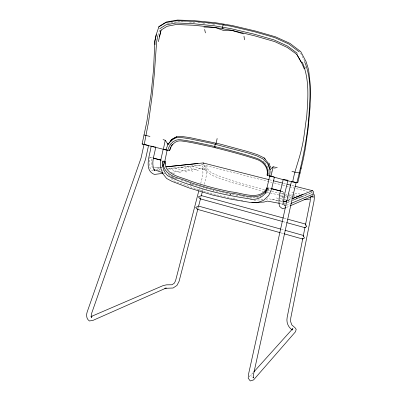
<?xml version="1.0" encoding="UTF-8"?>
<svg xmlns="http://www.w3.org/2000/svg" width="401" height="401" viewBox="0 0 401 401"><rect width="100%" height="100%" fill="white"/><g stroke="black" fill="none" stroke-linecap="round" stroke-linejoin="round"><path stroke-width="0.3" stroke-dasharray="2 1.5" d="M268.71 174.796L268.891 169.934L266.73 164.791M270.991 173.052L271.101 170.144M198.961 190.274L199.898 186.655M200.675 183.638C201.798 178.595 204.264 172.981 201.999 167.904L203.137 169.122L201.934 168.445L171.077 172.34M197.944 208.63L198.415 206.811M200.776 197.723L201.091 196.51M202.505 191.056L203.452 187.417M204.234 184.39C205.422 178.53 209.853 168.505 202.726 164.786L167.608 168.706M157.909 35.378L159.778 29.564M266.409 193.242L268.84 188.044L270.65 188.515M267.607 190.35L269.171 188.004L270.379 188.315M169.703 144.46L170.355 143.598M171.653 141.869L172.625 140.566M229.623 195.503L230.59 194.229L251.026 197.658L256.224 197.909L261.136 196.129M212.741 191.663L213.748 190.415L230.59 194.229L231.026 195.302M189.397 184.696L190.465 183.483L197.437 185.658M253.001 372.84L249.442 376.444L251.878 375.948M171.889 178.024L172.991 176.851L173.608 177.944M286.484 207.432L289.868 205.969M286.494 205.342L290.509 203.658M287.818 202.435L290.655 201.287M291.788 200.826L312.033 192.625L312.875 193.422M284.259 203.613L281.382 204.771L283.076 204.289M284.835 203.377L286.56 202.685M287.136 202.45L290.585 201.061M292.885 200.134L312.033 192.625L310.86 192.33M287.978 200.345L291.472 198.966M288.354 200.159L291.191 199.046M312.103 197.934L313.843 197.422M265.983 199.362L268.374 198.721L277.923 200.5M273.647 168.62L275.457 168.139M167.417 23.469L178.094 21.614L185.207 21.89M159.763 167.503L156.28 167.889A12.356 5.439 -75.9 0 1 154.325 166.986M160.345 167.438L162.084 167.242M155.894 170.014L160.495 169.503M157.728 170.225L160.205 169.949M167.633 169.107L201.061 165.322L202.63 166.225L203.558 168.761L208.56 172.841L211.663 175.087L215.227 176.696L230.014 182.019L263.121 191.372M161.809 167.307L156.28 167.889L160.27 169.317M262.911 199.753L253.923 200.204L252.715 199.964M189.402 22.05L194.821 22.261M268.079 187.914L269.171 188.004M197.899 22.566L199.743 22.747M202.821 23.052L205.282 23.298M207.743 23.544L210.204 23.784M212.665 24.03L215.126 24.276M289.347 195.182L295.933 196.264M299.527 196.851L303.126 197.442M291.672 197.583L283.838 196.134M295.868 198.279L299.467 198.871M153.393 170.716A13.484 5.98 -75.8 0 1 149.879 157.428L152.666 157.904M291.793 192.55L294.244 192.996M294.86 193.107L300.991 194.224M304.67 194.891L305.893 195.117M288.209 193.813L292.409 194.58M293.011 194.691L297.211 195.457M300.81 196.114L302.61 196.445M284.454 195.137L291.813 196.485M292.429 196.6L294.269 196.936M297.336 197.498L299.176 197.838M280.525 196.52L282.931 196.966M283.532 197.076L286.54 197.633M287.146 197.743L291.357 198.52M293.763 198.961L295.572 199.297M276.399 197.974L283.171 199.232M283.788 199.342L290.56 200.6M278.52 200.61L282.7 201.387M272.063 199.503L279.337 200.856M279.938 200.971L282.971 201.533M279.457 203.347L283.041 204.019M250.299 199.482L252.109 199.843M233.081 198.605L234.891 198.966M235.497 199.086L237.312 199.452M240.941 200.174L242.755 200.54M149.879 157.428L152.144 157.894A12.371 5.454 -75.8 0 0 152.47 167.808M264.419 189.638C246.795 185.207 229.136 180.4 212.39 173.287C208.961 171.337 206.565 168.079 205.066 164.49M267.467 190.335L271.116 191.172M271.728 191.312L280.254 193.262M280.86 193.397L285.121 194.375M285.733 194.515L286.951 194.791M232.49 198.47C213.272 194.716 194.68 188.51 176.275 181.929L174.43 181.117L171.047 178.605M266.78 192.209L278.966 195.011M279.572 195.152L283.231 195.994M269.597 179.808L272.62 180.575M283.497 183.332L285.913 183.944M291.958 185.478L294.374 186.089M202.726 164.786L271.903 182.405M274.329 183.021L282.219 185.031M282.825 185.187L307.341 191.432M281.236 191.117L283.647 191.743L283.286 194.34A13.333 3.033 -75.5 0 0 283.196 200.214M280.926 191.167L284.489 192.179M199.758 186.385L213.748 190.415M284.149 218.224L287.171 219.051M283.036 221.638L286.043 222.465M281.327 229.262L284.344 230.109M280.81 232.866L283.216 233.542M192.37 165.939L203.643 169.844M190.5 184.26L192.811 185.056M186.861 166.555L198.33 170.55M181.107 167.197L192.776 171.287M175.097 167.869L186.976 172.059M168.806 168.57L180.901 172.866M172.781 173.082L174.54 173.708M162.55 170.134L163.688 170.545M163.307 172.951L165.017 173.568M175.904 177.954L178.816 179.062M181.147 179.944L182.891 180.61M185.222 181.493L188.716 182.821M174.189 178.164L176.51 179.046M170.415 176.219L173.077 177.658M172.009 176.345L174.911 178.49M313.978 196.876L313.086 196.119L313.001 195.041M90.566 315.978L91.202 316.559M206.199 170.641L204.941 169.417L203.558 168.761L205.387 168.495L204.405 165.758M263.046 161.172L264.685 162.781M265.091 163.182L265.913 163.989M283.402 204.279L282.59 203.457A13.348 3.043 -75.4 0 1 283.342 191.793M168.315 174.31L169.352 175.643L169.097 174.736M300.509 53.208L304.845 61.233M190.465 183.483L191.026 184.57M206.154 188.38L206.67 189.457M197.312 207.643L197.788 208.67M304.845 66.516L305.808 68.631M269.066 162.931L270.82 167.237M269.236 163.483L270.61 167.904M269.748 164.876L270.61 167.803"/><path stroke-width="0.6" d="M273.833 176.931L269.763 175.844L266.986 187.828L267.552 188.204C265.713 195.833 257.763 200.751 250.114 198.951C234.966 196.625 219.883 193.793 205.127 189.618C192.45 185.548 179.402 181.984 167.608 175.708C163.763 171.899 161.999 166.47 162.881 161.127L164.791 161.408L165.222 161.147L165.473 164.32M164.736 163.272L164.791 161.408L167.157 150.064L163.708 149.367M154.992 44.671L154.846 41.072L156.295 34.426L158.981 26.521L166.425 21.955L177.518 20.05L194.29 20.672L215.888 22.787L232.249 25.549L255.693 31.093L275.522 36.822L289.973 43.378L300.755 51.619L306.123 61.719L308.615 69.729L310.244 84.38L310.469 90.185L310.098 106.872L308.214 128.029L305.382 148.385L303.492 158.315L297.778 182.761C287.622 181.322 277.602 177.884 267.572 175.468C269.402 167.588 263.447 160.445 256.204 158.134C241.347 153.237 226.169 149.362 210.991 145.598C200.861 143.518 190.806 140.987 180.525 139.743C174.004 138.881 169.222 144.586 167.753 150.375L142.109 143.994L146.901 121.383L151.127 93.583L153.568 69.298L154.851 41.253L156.245 34.606M269.778 176.024L270.023 169.588L268.304 163.237L264.053 157.879L257.587 154.711L247.653 151.528L219.913 144.024L189.523 137.548L182.029 136.51L176.696 136.756L172.405 138.941M304.259 68.892L301.597 62.741L296.805 54.376L287.251 47.448L274.735 41.609L254.65 35.814L231.232 30.225L214.901 27.423L193.337 25.228L176.34 24.496L167.082 26.301L161.062 30.08L158.37 41.704M157.814 35.749L156.616 41.844L154.3 74.466L152.42 93.849L148.581 121.844L144.18 144.681M302.835 238.229L287.146 317.502C286.174 322.309 288.139 327.161 292.184 329.918M303.201 236.384L305.026 227.166M305.387 225.322L310.194 201.101L310.439 196.771M144.049 144.365L141.082 157.944L87.142 312.063C86.1 315.176 86.436 319.071 89.428 320.98L93.132 320.319L166.215 288.008L164.881 288.339L173.072 288.013L176.966 285.422L179.072 281.357L197.788 209.237M148.591 145.312L145.523 159.257L91.709 313.146L91.298 316.093L91.639 317.557L91.102 316.77M217.147 138.485L216.184 143.132L215.207 144.205L214.71 146.5L215.187 147.703M163.332 149.443L165.237 140.28L163.037 139.603M162.731 166.575L163.202 164.31L162.881 161.127M265.221 193.432L265.778 191.036L267.552 188.204M270.926 176.5L273.176 166.796L277.271 167.653M274.414 177.011L271.617 189.026L268.7 195.548L263.607 200.355L256.966 202.756L249.943 202.385L229.542 198.916L212.725 195.066L189.478 188.069L172.034 181.382L166.646 178.49L162.691 173.483L160.52 167.127L160.706 160.35L163.192 149.237M283.201 179.327C281.662 188.164 277.617 197.192 279.467 206.279L282.535 208.801L285.918 207.673M292.67 182.034C294.68 170.28 299.402 159.307 301.828 147.668C304.274 137.553 304.966 127.152 306.675 116.902C308.053 98.591 309.732 79.503 302.279 62.155M296.199 182.385L292.494 197.513L253.643 373.797L253.247 375.907L253.507 377.953L252.856 377.151M296.785 182.881C302.349 161.362 307.031 139.588 308.77 117.388C310.068 98.806 311.988 79.263 304.554 61.639M292.655 329.421L292.875 328.509L253.838 371.912M159.433 36.697L161.062 30.08M198.806 190.876L175.553 280.77L174.29 283.216L171.949 284.77L166.626 284.825L163.317 285.512L91.378 316.434M198.575 206.204L200.46 198.936M201.247 195.904L202.35 191.663M165.793 149.884L168.049 144.335L171.723 139.648L176.696 136.756M170.911 146.791L169.563 150.671C170.916 145.433 175.162 140.185 181.097 140.926C191.347 142.185 201.377 144.716 211.477 146.801C226.605 150.565 241.733 154.425 256.54 159.307C263.151 161.448 268.725 167.914 267.031 175.162L267.572 175.468M266.279 189.422L266.986 187.828C259.793 201.457 242.45 192.806 231.116 191.884A228.786 135.172 -1.9 0 1 190.956 181.187C180.881 176.736 164.666 175.498 164.716 161.142M171.337 145.738L172.445 144.375M167.137 143.473L168.049 144.335L171.578 140.079L176.044 137.774L180.991 137.528L188.495 138.581L211.487 143.312L246.765 152.636L256.73 155.829L262.81 158.816L267.537 163.543L270.023 169.588L273.176 166.796M170.726 140.581L171.488 139.668M265.778 191.036C256.961 202.31 241.517 193.653 230.154 193.152A229.342 135.688 -1.9 0 1 189.894 182.39C180.485 177.859 165.177 177.127 163.202 164.31M224.029 24.165L223.086 24.877L222.58 27.213L223.031 28.817M159.698 28.782L166.084 24.787L176.009 22.977L192.801 23.649L214.43 25.819L230.816 28.621L254.304 34.21L274.174 39.965L287.432 46.045L297.326 53.323M158.661 26.997L165.753 22.606L176.475 20.727L193.277 21.358L214.926 23.499L231.322 26.276L254.83 31.839L274.71 37.589L288.795 44.005L299.306 51.94M283.818 233.713L302.434 238.966L302.865 238.74M286.645 222.63L304.685 227.603L306.74 226.585L305.472 224.349L305.888 224.164L287.773 219.217M302.434 238.966L304.479 237.983L303.216 235.728L303.642 235.512L284.946 230.274M304.685 227.603L305.106 227.407M290.434 205.723L313.001 195.964L311.101 196.505L311.707 197.051M291.086 203.417L313.467 194.024L314.239 194.751L314.424 197.252L314.013 201.122L290.755 318.068L290.62 321.587L291.798 324.88L295.141 327.858L296.179 329.311L295.532 331.717L253.562 379.927L250.259 380.95L248.179 378.128L248.77 373.125L287.893 196.144L291.482 181.407L295.622 182.45M283.447 201.031A13.333 3.033 -75.5 0 0 284.489 201.723L286.7 200.826M284.489 201.723L287.397 200.575M292.053 198.736L303.106 194.37M292.329 198.6L312.504 190.686L313.341 191.503L313.667 193.638M309.863 199.041L306.424 199.678L304.158 199.503M280.725 229.091L198.695 206.124L195.653 207.372L197.322 209.307L198.029 209.182M283.547 218.059L201.422 195.618L198.38 196.836L200.054 198.786L200.751 198.685M163.057 173.347L154.415 174.44C143.247 170.139 150.25 154.28 151.127 146.129L154.059 146.891M166.109 166.851L198.059 163.478M166.39 166.786L203.122 162.951L268.996 179.653M91.202 316.559L92.11 316.469M300.093 173.016L295.001 172.204L291.908 171.297M300.284 168.144L301.256 168.124M203.909 27.052L214.901 27.423L223.442 30.426L231.232 30.225L243.432 33.874M154.631 147.012L155.678 147.082C154.746 154.676 150.405 163.372 154.661 170.666L153.683 169.558M142.109 143.994L143.052 144.059M167.753 150.375L169.563 150.671M279.457 203.347L267.507 201.107L263.908 202.079L253.036 202.59L251.823 202.35M147.523 145.242L144.445 144.5M149.994 136.445L143.944 134.962M273.221 180.726L282.289 183.026M287.121 184.249L290.75 185.172M294.981 186.244L312.504 190.686M153.267 158.059L161.037 160.069M271.587 188.625L280.635 190.961M153.342 158.2L161.122 160.21M271.256 188.67L280.319 191.011M200.054 198.786L282.434 221.472M197.322 209.307L280.214 232.695M283.783 179.508L287.908 180.3L285.066 192.37A14.581 3.273 -75.4 0 0 285.347 205.823M162.736 172.746L155.317 170.079A12.371 5.454 -75.8 0 1 154.275 169.864M203.122 162.951L203.964 163.448M264.053 157.879L265.307 159.142M291.893 329.547L292.289 329.963M165.237 140.28L168.049 144.335M296.805 54.376L301.597 62.741M204.645 29.408L205.407 32.912M243.983 36.245L244.51 39.794"/></g></svg>
